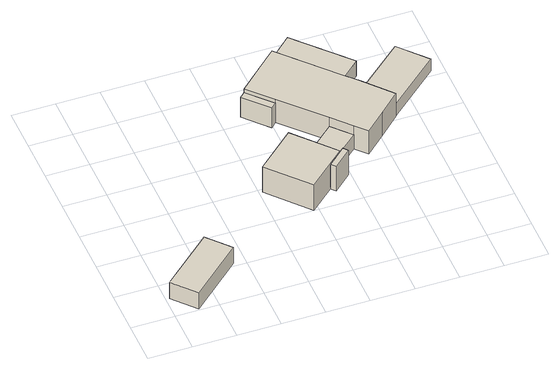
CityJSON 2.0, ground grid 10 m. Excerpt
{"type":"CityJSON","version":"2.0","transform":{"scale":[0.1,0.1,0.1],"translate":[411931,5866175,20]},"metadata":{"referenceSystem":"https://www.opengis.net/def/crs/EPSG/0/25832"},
"CityObjects":{
"building1":{"type":"Building","attributes":{"Gemeindeschluessel":"03454033","AbsoluteHoehe":"20.974","MittlereTraufHoehe":"23.819","Firsthoehe":"27.419","function":"31001_2000","roofType":"3100","measuredHeight":6.45},"address":[{"country":"Germany","locality":"Lorup"}],"geometry":[{"type":"MultiSurface","lod":"1","boundaries":[[[0,1,2,3]],[[4,5,6,7]],[[4,7,3,2]],[[5,4,2,1]],[[6,5,1,0]],[[7,6,0,3]]]}]},
"building2":{"type":"Building","attributes":{"Gemeindeschluessel":"03454033","AbsoluteHoehe":"21.672","MittlereTraufHoehe":"27.724","Firsthoehe":"30.116","function":"31001_1000","roofType":"3100","measuredHeight":8.44},"address":[{"country":"Germany","locality":"Lorup","thoroughfareNumber":"9","thoroughfareName":"Alten Kuhlen"}],"children":["building2-1","building2-2","building2-3"],"geometry":[{"type":"MultiSurface","lod":"1","boundaries":[[[8,9,10,11]],[[12,13,14,15]],[[10,16,17,18,15,11]],[[9,13,19,20,21,10]],[[14,13,9,8]],[[15,14,8,11]],[[16,12,18,17]],[[20,19,12,21]]]}]},
"building2-1":{"type":"BuildingPart","attributes":{"AbsoluteHoehe":"21.672","MittlereTraufHoehe":"28.733","Firsthoehe":"28.733","roofType":"1000","measuredHeight":7.06},"parents":["building2"],"geometry":[{"type":"MultiSurface","lod":"1","boundaries":[[[20,22,23,24]],[[25,26,19,27]],[[25,27,24,23]],[[26,25,23,22]],[[19,26,22,20]],[[24,28,16,21]],[[21,12,19,20]],[[28,27,12,16]]]}]},
"building2-2":{"type":"BuildingPart","attributes":{"AbsoluteHoehe":"21.672","MittlereTraufHoehe":"25.124","Firsthoehe":"26.284","roofType":"3100","measuredHeight":4.61},"parents":["building2"],"geometry":[{"type":"MultiSurface","lod":"1","boundaries":[[[29,30,31,32]],[[33,34,35,36]],[[33,36,32,31]],[[34,33,31,30]],[[35,34,30,29]],[[32,37,38,29]],[[37,36,35,38]]]}]},
"building2-3":{"type":"BuildingPart","attributes":{"AbsoluteHoehe":"21.672","MittlereTraufHoehe":"25.124","Firsthoehe":"25.124","roofType":"1000","measuredHeight":3.45},"parents":["building2"],"geometry":[{"type":"MultiSurface","lod":"1","boundaries":[[[16,28,37,17]],[[36,27,12,18]],[[36,18,17,37]],[[28,27,35,38]],[[38,35,36,37]],[[12,27,28,16]],[[17,18,12,16]]]}]},
"building3":{"type":"Building","attributes":{"Gemeindeschluessel":"03454033","AbsoluteHoehe":"21.631","MittlereTraufHoehe":"27.551","Firsthoehe":"29.199","function":"31001_2000","roofType":"3100","measuredHeight":7.57},"address":[{"country":"Germany","locality":"Lorup"}],"children":["building3-1","building3-2"],"geometry":[{"type":"MultiSurface","lod":"1","boundaries":[[[39,40,41,42,43,44,45,46,47,48,49]],[[50,51,52,53,54,55,56,57,58,59,60]],[[50,60,49,48]],[[51,50,48,47]],[[52,51,47,46]],[[53,52,46,45]],[[54,53,45,44]],[[55,54,44,43]],[[42,61,62,43]],[[57,56,42,41]],[[58,57,41,40]],[[39,63,64,40]],[[60,59,39,49]],[[61,56,55,62]],[[63,59,58,64]]]}]},
"building3-1":{"type":"BuildingPart","attributes":{"AbsoluteHoehe":"21.631","MittlereTraufHoehe":"27.191","Firsthoehe":"27.191","roofType":"1000","measuredHeight":5.56},"parents":["building3"],"geometry":[{"type":"MultiSurface","lod":"1","boundaries":[[[65,62,61,66]],[[56,55,67,68]],[[56,68,66,61]],[[67,55,62,65]],[[68,67,65,66]],[[55,56,61,62]]]}]},
"building3-2":{"type":"BuildingPart","attributes":{"AbsoluteHoehe":"21.631","MittlereTraufHoehe":"25.896","Firsthoehe":"27.09","roofType":"2100","measuredHeight":5.46},"parents":["building3"],"geometry":[{"type":"MultiSurface","lod":"1","boundaries":[[[63,69,70,64]],[[71,72,59,58]],[[71,58,64,70]],[[72,71,70,69]],[[59,72,69,63]],[[58,59,63,64]]]}]},
"building4":{"type":"Building","attributes":{"Gemeindeschluessel":"03454033","AbsoluteHoehe":"21.77","MittlereTraufHoehe":"24.376","Firsthoehe":"26.026","function":"31001_2000","roofType":"3100","measuredHeight":4.26},"address":[{"country":"Germany","locality":"Lorup"}],"geometry":[{"type":"MultiSurface","lod":"1","boundaries":[[[73,74,75,76]],[[77,78,79,80]],[[77,80,76,75]],[[78,77,75,74]],[[79,78,74,73]],[[80,79,73,76]]]}]}
},
"vertices":[
[126,160,56],[8,56,56],[54,3,56],[172,108,56],[54,3,10],[8,56,10],[126,160,10],[172,108,10],
[304,285,89],[385,194,89],[474,273,89],[393,364,89],[474,273,17],[385,194,17],[304,285,17],[393,364,17],[474,273,51],[427,326,51],[427,326,17],[441,243,17],[441,243,87],[474,273,87],
[450,233,87],[492,270,87],[483,281,87],[492,270,17],[450,233,17],[483,281,17],[483,281,51],
[474,291,57],[531,341,57],[492,384,57],[436,334,57],[492,384,17],[531,341,17],[474,291,17],[436,334,17],[436,334,51],[474,291,51],
[562,500,82],[453,619,82],[405,575,82],[357,530,82],[407,476,82],[492,384,82],[531,341,82],[555,316,82],[602,359,82],[649,403,82],[593,467,82],[649,403,16],[602,359,16],[555,316,16],[531,341,16],[492,384,16],[407,476,16],[357,530,16],[405,575,16],[453,619,16],[562,500,16],[593,467,16],[357,530,72],[407,476,72],[562,500,59],[453,619,59],
[394,464,72],[344,518,72],[394,464,16],[344,518,16],
[616,550,59],[507,669,59],[507,669,16],[616,550,16],
[711,570,52],[593,467,52],[649,403,52],[767,506,52],[649,403,18],[593,467,18],[711,570,18],[767,506,18]
]}
